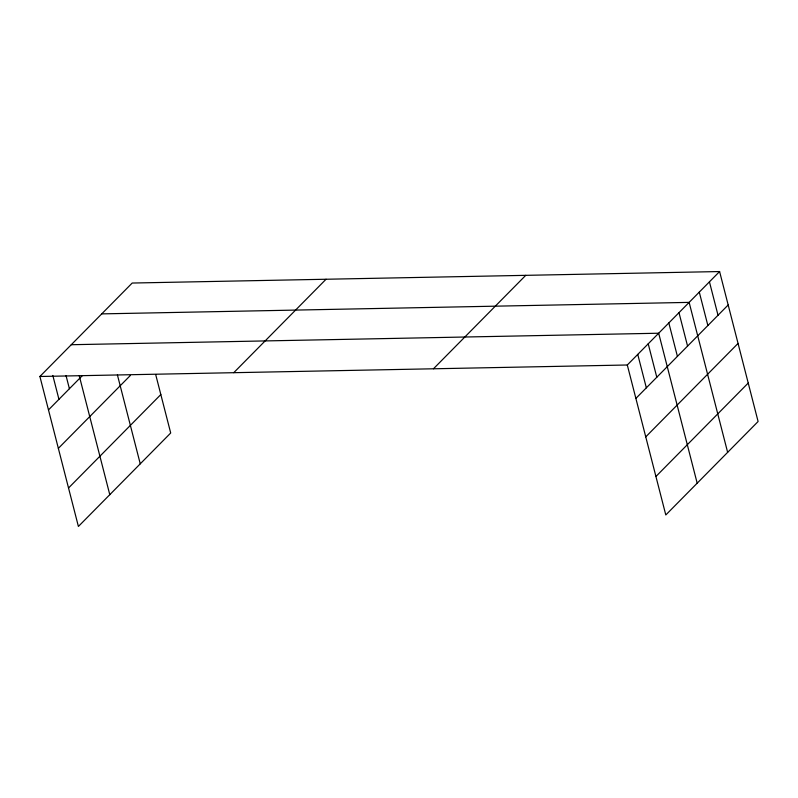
<?xml version="1.0" encoding="UTF-8"?>
<svg xmlns="http://www.w3.org/2000/svg" width="798" height="798" viewBox="0 0 798 798"><rect width="100%" height="100%" fill="white"/><g stroke="black" fill="none" stroke-linecap="round" stroke-linejoin="round"><path stroke-width="1.2" d="M155.74 374.731L170.702 433.005L78.403 526.451L39.9 376.486L132.199 283.041L719.596 271.549L758.1 421.514L665.801 514.959L627.298 364.995L719.596 271.549M48.479 409.913L82.403 375.569M58.354 448.366L130.353 375.479M68.528 487.997L160.827 394.551M233.744 372.696L326.043 279.25M433.454 368.786L525.752 275.34M635.876 398.421L728.175 304.976M645.752 436.875L738.05 343.429M655.926 476.496L748.225 383.05M101.745 313.883L689.133 302.382L727.636 452.346M71.281 344.716L658.679 333.225L697.183 483.189M39.9 376.486L627.298 364.995M709.442 281.824L718.02 315.25M699.287 292.108L707.876 325.534M678.988 312.666L687.567 346.093M668.834 322.941L677.412 356.367M648.215 343.818L656.794 377.235M637.752 354.402L646.34 387.828M117.416 374.94L140.249 463.838M79.251 375.748L109.785 494.68M66.035 375.599L69.406 388.736M52.818 375.449L58.942 399.319"/></g></svg>
